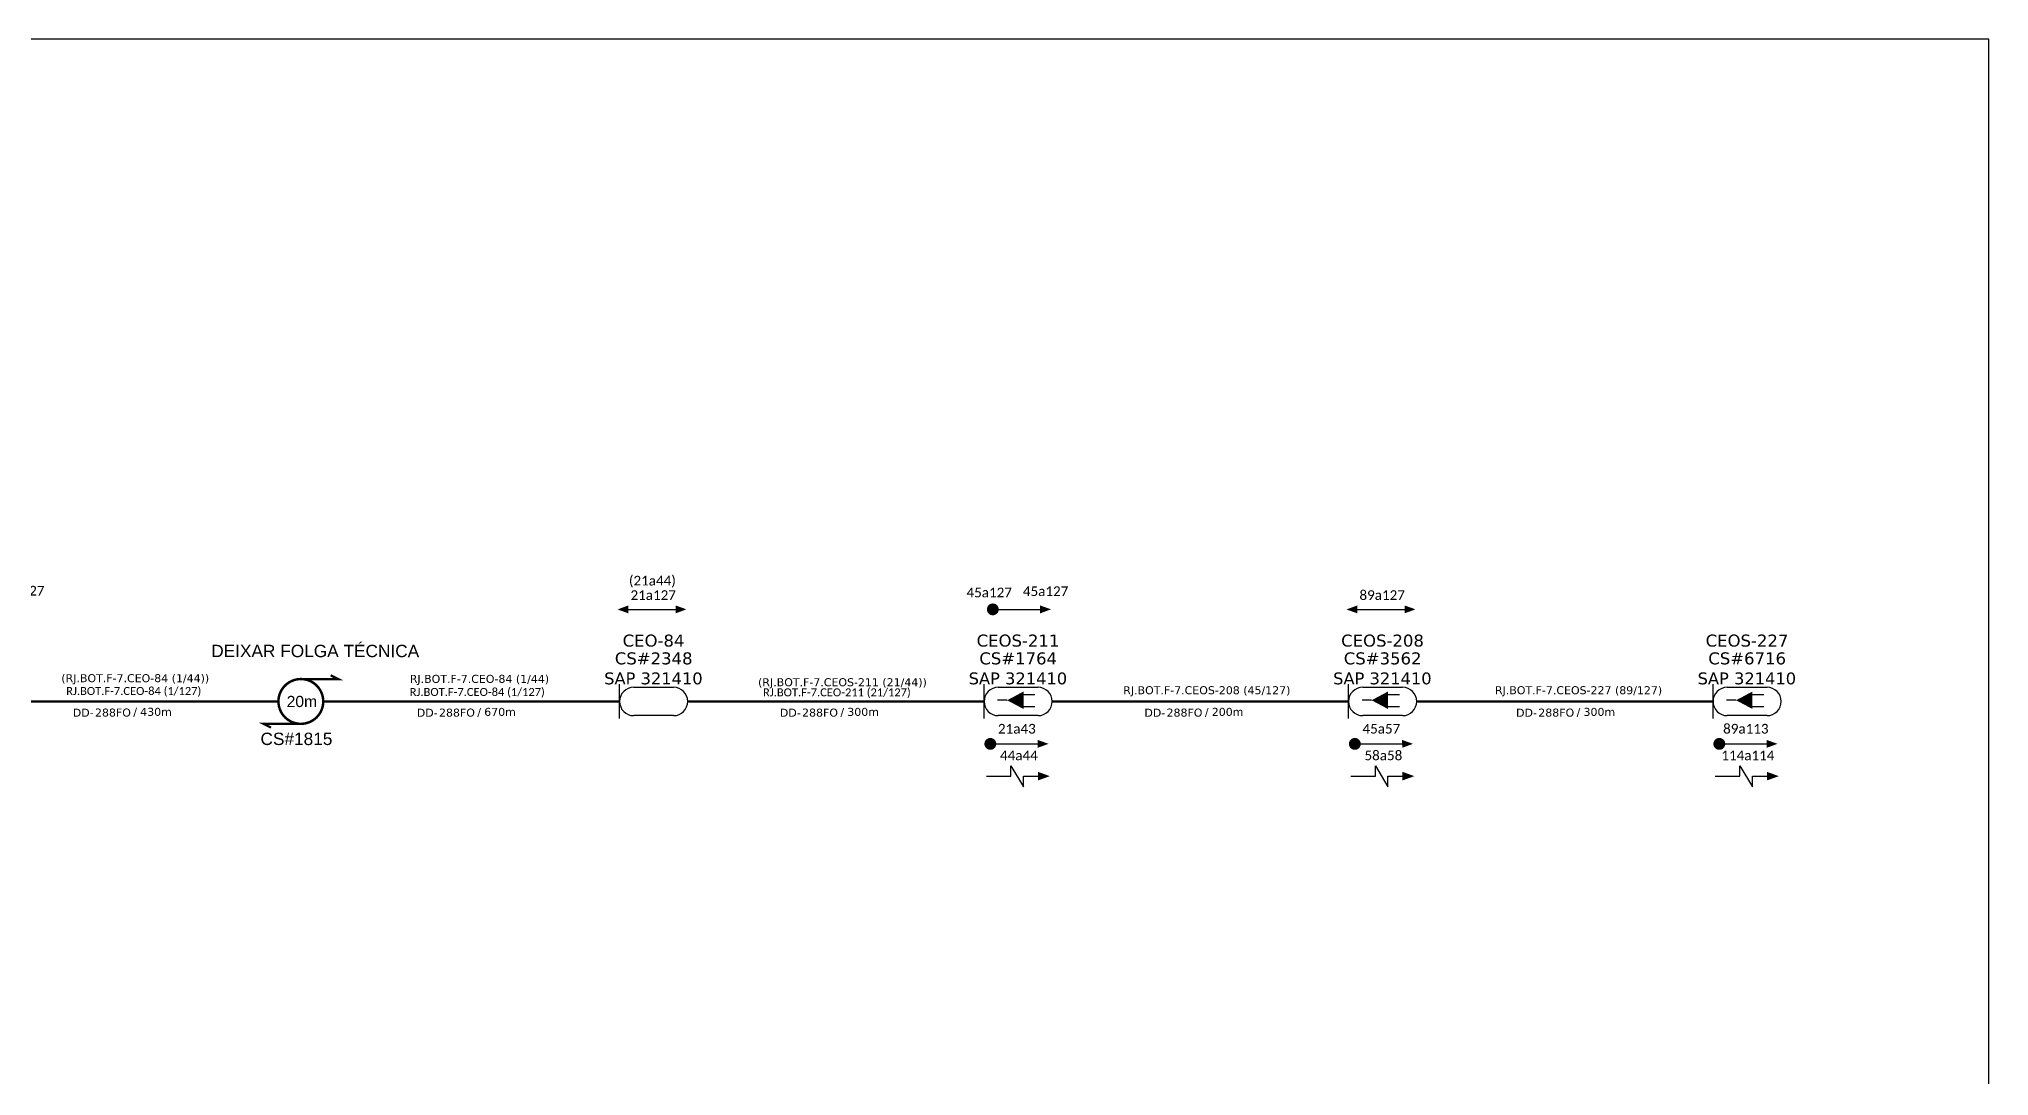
# Model space of a CAD drawing. Header units: millimetres. Extents: x 5724407 to 5725352, y -99080 to -98413.
# Drawn here: x 5724895.6 to 5725352.1, y -98655.9 to -98413.1 of the extents above; entities that cross this region are included whole.
import ezdxf
from ezdxf.enums import TextEntityAlignment as Align

# ---------------------------------------------------------------- set-up
doc = ezdxf.new("R2010")
doc.units = ezdxf.units.MM
for name, color, linetype in [('20.4-CEOS', 1, 'Continuous'), ('20.5-CABO AÉREO', 1, 'Continuous'), ('CEO', 1, 'Continuous'), ('SETA', 7, 'Continuous')]:
    doc.layers.add(name, color=color, linetype=linetype)
doc.layers.add('40.1-ETIQUETAS', color=1, linetype='Continuous', lineweight=20)
doc.styles.add('ARIAL', font='arial.ttf')
doc.styles.add('siredit', font='verdana.ttf')
doc.styles.get("Standard").update_dxf_attribs({"font": 'arial.ttf'})

# ---------------------------------------------------------------- blocks, each defined once
blk = doc.blocks.new('ETIQUETA_RS5F')
at = {"layer": '40.1-ETIQUETAS', "color": 0, "style": 'siredit'}
blk.add_text('/', height=1.5, dxfattribs=at).set_placement((1.55, -1.95), align=Align.MIDDLE_RIGHT)
for tag, p in [('ETIQUETA_R_PRIMARIA', (1.18, 4.1)), ('ETIQUETA_R_SECUNDARIA', (1.18, 2.1)), ('F_ATIVAS/F_MORTAS', (1.11, -4.24))]:
    blk.add_attdef(tag, text='', height=1.5, dxfattribs=at).set_placement(p, align=Align.MIDDLE_CENTER)
for tag, p in [('TIPO_CABO', (-6.62, -2.12)), ('CAP_CABO', (0.37, -2.09))]:
    blk.add_attdef(tag, text='', height=1.5, dxfattribs=at).set_placement(p, align=Align.MIDDLE_RIGHT)
blk.add_attdef('METROS', text='', height=1.5, dxfattribs=at).set_placement((2.11, -1.95), align=Align.MIDDLE_LEFT)
for tag, p in [('FUSÃO_1', (0.82, -8.39)), ('FUSÃO_2', (0.82, -10.6)), ('FUSÃO_3', (0.82, -12.93)), ('FUSÃO_4', (0.82, -15.14)), ('FUSÃO_5', (0.82, -17.16))]:
    blk.add_attdef(tag, text='', height=1.5, dxfattribs=at).set_placement(p, align=Align.CENTER)

msp = doc.modelspace()

# ---------------------------------------------------------------- linework, layer by layer
at = {"color": 7}
msp.add_lwpolyline([(5724407.48, -99080.25), (5725352.09, -99080.25), (5725352.09, -98413.07), (5724407.48, -98413.07)], close=True, dxfattribs=at)
at = {"color": 0}
for points, const_width in [([(5725118.18, -98546.62, 1), (5725119.56, -98546.61, 1)], 1.39), ([(5724956.87, -98562.92, 1.000012), (5724956.87, -98573.41, 0.999978)], 0.583), ([(5725117.6, -98578.11, 1), (5725118.99, -98578.1, 1)], 1.39), ([(5725202.93, -98578.11, 1), (5725204.32, -98578.1, 1)], 1.39), ([(5725288.26, -98578.11, 1), (5725289.65, -98578.1, 1)], 1.39)]:
    msp.add_lwpolyline(points, format="xyb", close=True, dxfattribs=dict(at, const_width=const_width))
for points in [[(5725033.54, -98546.62), (5725044.61, -98546.62)], [(5725118.87, -98546.62), (5725129.94, -98546.62)], [(5725204.2, -98546.62), (5725215.27, -98546.62)], [(5725118.3, -98578.11), (5725129.37, -98578.11)], [(5725203.63, -98578.11), (5725214.7, -98578.11)], [(5725288.96, -98578.11), (5725300.03, -98578.11)], [(5725123.11, -98585.68), (5725123.11, -98583.23), (5725126.04, -98588.13), (5725126.05, -98585.68)], [(5725208.44, -98585.68), (5725208.44, -98583.23), (5725211.37, -98588.13), (5725211.38, -98585.68)], [(5725293.77, -98585.68), (5725293.77, -98583.23), (5725296.71, -98588.13), (5725296.71, -98585.68)]]:
    msp.add_lwpolyline(points, dxfattribs=at)
at = {"color": 0, "const_width": 0.546}
for points in [[(5724956.87, -98562.92), (5724965.61, -98562.92), (5724963.86, -98562.05)], [(5724956.87, -98573.41), (5724948.13, -98573.41), (5724949.88, -98574.29)]]:
    msp.add_lwpolyline(points, dxfattribs=at)
at = {"layer": '20.4-CEOS', "color": 0}
for p, q in [((5725034.81, -98564.85), (5725044.13, -98564.85)), ((5725120.14, -98564.85), (5725129.46, -98564.85)), ((5725205.47, -98564.85), (5725214.79, -98564.85)), ((5725290.8, -98564.85), (5725300.12, -98564.85)), ((5725044.13, -98571.49), (5725034.81, -98571.49)), ((5725129.46, -98571.49), (5725120.14, -98571.49)), ((5725214.79, -98571.49), (5725205.47, -98571.49)), ((5725300.12, -98571.49), (5725290.8, -98571.49))]:
    msp.add_line(p, q, dxfattribs=at)
for points in [[(5725031.49, -98572.17), (5725031.49, -98564.16)], [(5725116.82, -98572.17), (5725116.82, -98564.16)], [(5725122.22, -98567.89), (5725119.98, -98567.89)], [(5725125.89, -98566.57), (5725128.72, -98566.57)], [(5725202.15, -98572.17), (5725202.15, -98564.16)], [(5725207.55, -98567.89), (5725205.31, -98567.89)], [(5725211.22, -98566.57), (5725214.05, -98566.57)], [(5725287.48, -98572.17), (5725287.48, -98564.16)], [(5725292.88, -98567.89), (5725290.64, -98567.89)], [(5725296.55, -98566.57), (5725299.38, -98566.57)], [(5725125.89, -98569.34), (5725128.72, -98569.34)], [(5725211.22, -98569.34), (5725214.05, -98569.34)], [(5725296.55, -98569.34), (5725299.38, -98569.34)]]:
    msp.add_lwpolyline(points, dxfattribs=at)
for points in [[(5725122.22, -98567.89, 0, 4.1, 0), (5725126.06, -98567.89, 4.1, 4.1, 0)], [(5725207.55, -98567.89, 0, 4.1, 0), (5725211.39, -98567.89, 4.1, 4.1, 0)], [(5725292.88, -98567.89, 0, 4.1, 0), (5725296.72, -98567.89, 4.1, 4.1, 0)]]:
    msp.add_lwpolyline(points, format="xyseb", dxfattribs=at)
for centre, start, end in [((5725034.81, -98568.17), 90, 270), ((5725044.13, -98568.17), 270, 90), ((5725120.14, -98568.17), 90, 270), ((5725129.46, -98568.17), 270, 90), ((5725205.47, -98568.17), 90, 270), ((5725214.79, -98568.17), 270, 90), ((5725290.8, -98568.17), 90, 270), ((5725300.12, -98568.17), 270, 90)]:
    msp.add_arc(centre, 3.32, start, end, dxfattribs=at)
at = {"layer": '20.5-CABO AÉREO', "color": 0, "ltscale": 8, "const_width": 0.555}
for points in [[(5724882.25, -98568.16), (5724951.63, -98568.16)], [(5724962.12, -98568.17), (5725031.49, -98568.17)], [(5725047.45, -98568.17), (5725116.82, -98568.17)], [(5725132.78, -98568.17), (5725202.15, -98568.17)], [(5725218.11, -98568.17), (5725287.48, -98568.17)]]:
    msp.add_lwpolyline(points, dxfattribs=at)
at = {"layer": 'SETA', "color": 0}
for points in [[(5725117.36, -98585.68), (5725123.11, -98585.68)], [(5725126.05, -98585.68), (5725130.48, -98585.68)], [(5725202.69, -98585.68), (5725208.44, -98585.68)], [(5725211.38, -98585.68), (5725215.81, -98585.68)], [(5725288.02, -98585.68), (5725293.77, -98585.68)], [(5725296.71, -98585.68), (5725301.14, -98585.68)]]:
    msp.add_lwpolyline(points, dxfattribs=at)
for points in [[(5725033.54, -98547.54), (5725031, -98546.63), (5725033.53, -98545.69)], [(5725044.61, -98545.69), (5725047.15, -98546.6), (5725044.62, -98547.54)], [(5725129.94, -98545.69), (5725132.49, -98546.6), (5725129.95, -98547.54)], [(5725204.21, -98547.54), (5725201.66, -98546.63), (5725204.2, -98545.69)], [(5725215.27, -98545.69), (5725217.82, -98546.6), (5725215.28, -98547.54)], [(5725129.36, -98577.18), (5725131.91, -98578.09), (5725129.37, -98579.03)], [(5725214.7, -98577.18), (5725217.24, -98578.09), (5725214.71, -98579.03)], [(5725300.03, -98577.18), (5725302.57, -98578.09), (5725300.04, -98579.03)], [(5725129.42, -98584.64), (5725132.22, -98585.66), (5725129.42, -98586.68)], [(5725214.75, -98584.64), (5725217.55, -98585.66), (5725214.75, -98586.68)], [(5725300.09, -98584.64), (5725302.88, -98585.66), (5725300.09, -98586.68)]]:
    msp.add_solid(points, dxfattribs=at)

# ---------------------------------------------------------------- block references
at = {"layer": '40.1-ETIQUETAS', "color": 0}
ref = msp.add_blockref('ETIQUETA_RS5F', (5724916.58, -98568.16), dxfattribs=dict(at, xscale=1.248747623059898, yscale=1.248747629673744, zscale=1.248747629734416))
ref.add_attrib('ETIQUETA_R_SECUNDARIA', '(RJ.BOT.F-7.CEO-84 (1/44))', dxfattribs={"color": 0, "height": 1.8731, "style": 'siredit'}).set_placement((5724918.1, -98562.72), align=Align.MIDDLE_CENTER)
ref.add_attrib('TIPO_CABO', 'DD-', dxfattribs={"color": 0, "height": 1.873, "style": 'siredit'}).set_placement((5724908.36, -98570.8), align=Align.MIDDLE_RIGHT)
ref.add_attrib('CAP_CABO', '288FO', dxfattribs={"color": 0, "height": 1.873, "style": 'siredit'}).set_placement((5724917.08, -98570.77), align=Align.MIDDLE_RIGHT)
ref.add_attrib('METROS', '430m', dxfattribs={"color": 0, "height": 1.873, "style": 'siredit'}).set_placement((5724919.26, -98570.6), align=Align.MIDDLE_LEFT)
ref = msp.add_blockref('ETIQUETA_RS5F', (5724997.13, -98568.17), dxfattribs=dict(at, xscale=1.248747623059898, yscale=1.248747629673744, zscale=1.248747629734416))
ref.add_attrib('ETIQUETA_R_SECUNDARIA', 'RJ.BOT.F-7.CEO-84 (1/44)', dxfattribs={"color": 0, "height": 1.8731, "style": 'siredit'}).set_placement((5724998.68, -98562.88), align=Align.MIDDLE_CENTER)
ref.add_attrib('TIPO_CABO', 'DD-', dxfattribs={"color": 0, "height": 1.873, "style": 'siredit'}).set_placement((5724988.9, -98570.81), align=Align.MIDDLE_RIGHT)
ref.add_attrib('CAP_CABO', '288FO', dxfattribs={"color": 0, "height": 1.873, "style": 'siredit'}).set_placement((5724997.62, -98570.78), align=Align.MIDDLE_RIGHT)
ref.add_attrib('METROS', '670m', dxfattribs={"color": 0, "height": 1.873, "style": 'siredit'}).set_placement((5724999.8, -98570.61), align=Align.MIDDLE_LEFT)
ref = msp.add_blockref('ETIQUETA_RS5F', (5725082.13, -98568.17), dxfattribs=dict(at, xscale=1.248747623059898, yscale=1.248747629673744, zscale=1.248747629734416))
ref.add_attrib('ETIQUETA_R_SECUNDARIA', '(RJ.BOT.F-7.CEOS-211 (21/44))', dxfattribs={"color": 0, "height": 1.8731, "style": 'siredit'}).set_placement((5725083.67, -98563.67), align=Align.MIDDLE_CENTER)
ref.add_attrib('TIPO_CABO', 'DD-', dxfattribs={"color": 0, "height": 1.873, "style": 'siredit'}).set_placement((5725073.9, -98570.81), align=Align.MIDDLE_RIGHT)
ref.add_attrib('CAP_CABO', '288FO', dxfattribs={"color": 0, "height": 1.873, "style": 'siredit'}).set_placement((5725082.62, -98570.78), align=Align.MIDDLE_RIGHT)
ref.add_attrib('METROS', '300m', dxfattribs={"color": 0, "height": 1.873, "style": 'siredit'}).set_placement((5725084.8, -98570.61), align=Align.MIDDLE_LEFT)
ref = msp.add_blockref('ETIQUETA_RS5F', (5725167.46, -98568.17), dxfattribs=dict(at, xscale=1.248747623059898, yscale=1.248747629673744, zscale=1.248747629734416))
ref.add_attrib('ETIQUETA_R_SECUNDARIA', 'RJ.BOT.F-7.CEOS-208 (45/127)', dxfattribs={"color": 0, "height": 1.8731, "style": 'siredit'}).set_placement((5725168.97, -98565.54), align=Align.MIDDLE_CENTER)
ref.add_attrib('TIPO_CABO', 'DD-', dxfattribs={"color": 0, "height": 1.873, "style": 'siredit'}).set_placement((5725159.24, -98570.81), align=Align.MIDDLE_RIGHT)
ref.add_attrib('CAP_CABO', '288FO', dxfattribs={"color": 0, "height": 1.873, "style": 'siredit'}).set_placement((5725167.95, -98570.78), align=Align.MIDDLE_RIGHT)
ref.add_attrib('METROS', '200m', dxfattribs={"color": 0, "height": 1.873, "style": 'siredit'}).set_placement((5725170.13, -98570.61), align=Align.MIDDLE_LEFT)
ref = msp.add_blockref('ETIQUETA_RS5F', (5725254.48, -98568.17), dxfattribs=dict(at, xscale=1.248747623059898, yscale=1.248747629673744, zscale=1.248747629734416))
ref.add_attrib('ETIQUETA_R_SECUNDARIA', 'RJ.BOT.F-7.CEOS-227 (89/127)', dxfattribs={"color": 0, "height": 1.8731, "style": 'siredit'}).set_placement((5725256, -98565.54), align=Align.MIDDLE_CENTER)
ref.add_attrib('TIPO_CABO', 'DD-', dxfattribs={"color": 0, "height": 1.873, "style": 'siredit'}).set_placement((5725246.26, -98570.81), align=Align.MIDDLE_RIGHT)
ref.add_attrib('CAP_CABO', '288FO', dxfattribs={"color": 0, "height": 1.873, "style": 'siredit'}).set_placement((5725254.98, -98570.78), align=Align.MIDDLE_RIGHT)
ref.add_attrib('METROS', '300m', dxfattribs={"color": 0, "height": 1.873, "style": 'siredit'}).set_placement((5725257.16, -98570.61), align=Align.MIDDLE_LEFT)

# ---------------------------------------------------------------- texts
at = {"color": 0, "style": 'ARIAL'}
for s, height, p in [('DEIXAR FOLGA TÉCNICA', 2.8908, (5724935.89, -98557.79)), ('CS#1815', 2.891, (5724947.42, -98578.37))]:
    msp.add_text(s, height=height, rotation=359.9867, dxfattribs=at).set_placement(p)
at = {"color": 0}
msp.add_text('20m', height=2.622, dxfattribs=at).set_placement((5724953.55, -98569.48))
at = {"layer": '20.4-CEOS', "color": 0, "style": 'siredit'}
for s, height, p in [('CS#2348', 2.813, (5725039.48, -98558.08)), ('CS#1764', 2.813, (5725124.81, -98558.08)), ('CS#3562', 2.813, (5725210.14, -98558.08)), ('CS#6716', 2.813, (5725295.47, -98558.08)), ('SAP 321410', 2.775, (5725039.41, -98562.77)), ('SAP 321410', 2.775, (5725124.74, -98562.77)), ('SAP 321410', 2.775, (5725210.07, -98562.77)), ('SAP 321410', 2.775, (5725295.4, -98562.77))]:
    msp.add_text(s, height=height, dxfattribs=at).set_placement(p, align=Align.MIDDLE_CENTER)
at = {"layer": '40.1-ETIQUETAS', "color": 0, "width": 38.7038, "attachment_point": 5}
for s, insert, char_height, style in [('{\\fCalibri|b0|i0|c0|p34;(21a44)}', (5725039.17, -98540.13), 2.2657, 'ARIAL'), ('{\\fCalibri|b0|i0|c0|p34;1a44+45a127}', (5724887.12, -98542.25), 2.2657, 'ARIAL'), ('{\\fCalibri|b0|i0|c0|p34;21a127}', (5725039.37, -98543.28), 2.2657, 'ARIAL'), ('{\\fCalibri|b0|i0|c0|p34;45a127}', (5725118.03, -98542.67), 2.2657, 'ARIAL'), ('{\\fCalibri|b0|i0|c0|p34;45a127}', (5725131.23, -98542.37), 2.2657, 'ARIAL'), ('{\\fCalibri|b0|i0|c0|p34;89a127}', (5725210.03, -98543.28), 2.2657, 'ARIAL'), ('{\\fCalibri|b0|i0|c0|p34;RJ.BOT.F-7.CEO-84 (1/127)}', (5724917.75, -98565.92), 1.8731, 'siredit'), ('{\\fCalibri|b0|i0|c0|p34;RJ.BOT.F-7.CEO-84 (1/127)}', (5724998.17, -98566.15), 1.8731, 'siredit'), ('{\\fCalibri|b0|i0|c0|p34;RJ.BOT.F-7.CEO-211 (21/127)}', (5725082.36, -98566.24), 1.8731, 'siredit'), ('{\\fCalibri|b0|i0|c0|p34;21a43}', (5725124.5, -98574.57), 2.2657, 'ARIAL'), ('{\\fCalibri|b0|i0|c0|p34;45a57}', (5725209.84, -98574.57), 2.2657, 'ARIAL'), ('{\\fCalibri|b0|i0|c0|p34;89a113}', (5725295.17, -98574.57), 2.2657, 'ARIAL'), ('{\\fCalibri|b0|i0|c0|p34;44a44}', (5725124.97, -98580.81), 2.2657, 'ARIAL'), ('{\\fCalibri|b0|i0|c0|p34;58a58}', (5725210.31, -98580.81), 2.2657, 'ARIAL'), ('{\\fCalibri|b0|i0|c0|p34;114a114}', (5725295.64, -98580.81), 2.2657, 'ARIAL')]:
    msp.add_mtext(s, dxfattribs=dict(at, insert=insert, char_height=char_height, style=style))
at = {"layer": 'CEO', "color": 0, "style": 'siredit'}
for s, p in [('CEO-84', (5725039.44, -98553.92)), ('CEOS-211', (5725124.77, -98553.92)), ('CEOS-208', (5725210.11, -98553.92)), ('CEOS-227', (5725295.44, -98553.92))]:
    msp.add_text(s, height=2.813, dxfattribs=at).set_placement(p, align=Align.MIDDLE_CENTER)

doc.saveas('drawing.dxf')
